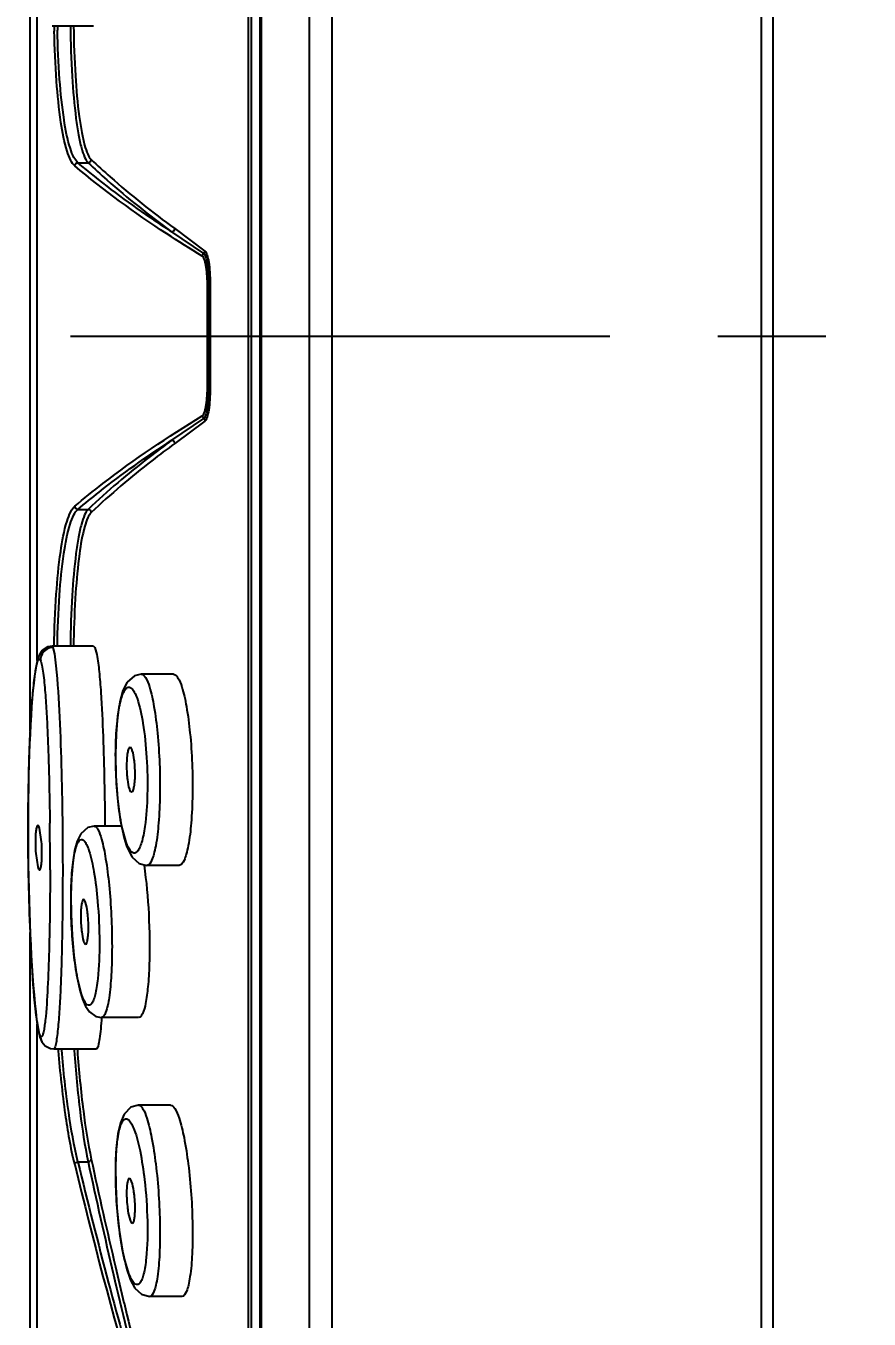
# Model space of a CAD drawing. Header units: millimetres. Extents: x 2652 to 2862, y 294 to 591.
# Drawn here: x 2809.18 to 2819.11, y 490.88 to 506.09 of the extents above; entities that cross this region are included whole.
import ezdxf

# ---------------------------------------------------------------- set-up
doc = ezdxf.new("R2010")
doc.units = ezdxf.units.MM
doc.header["$LTSCALE"] = 0.1
doc.linetypes.add('CENTERX2', pattern=[101.6, 63.5, -12.7, 12.7, -12.7])
for name, color, linetype in [('02___PRT_ALL_AXES', 7, 'Continuous'), ('CENTER', 1, 'CENTERX2'), ('DIM', 3, 'Continuous')]:
    doc.layers.add(name, color=color, linetype=linetype)
doc.styles.get("Standard").update_dxf_attribs({"font": 'arial.ttf'})
doc.dimstyles.new('ISO-25', dxfattribs={"dimtxt": 2.5, "dimasz": 2.5, "dimexe": 1.25, "dimexo": 0.625, "dimtad": 1, "dimlfac": 1.333333, "dimtxsty": 'Standard', "dimcen": 2.5, "dimadec": 0, "dimazin": 0, "dimtfac": 1, "dimtmove": 0, "dimatfit": 3, "dimfxl": 0, "dimarcsym": 0})

# ---------------------------------------------------------------- blocks, each defined once
blk = doc.blocks.new('*D18')
at = {"layer": 'Defpoints', "color": 0}
for p in [(2799.549, 502.44), (2839.677, 502.44), (2769.503, 463.222), (2806.25, 382.359), (2791.52, 358.786)]:
    blk.add_point(p, dxfattribs=at)
at = {"layer": 'DIM', "color": 0, "lineweight": -2}
for p, q in [((2798.924, 502.44), (2761.573, 502.44)), ((2806.581, 382.889), (2819.172, 403.039))]:
    blk.add_line(p, q, dxfattribs=at)
blk.add_arc((2881.285, 502.44), 118.462, 181.20918, 236.79082, dxfattribs=at)
at = {"layer": 'DIM', "color": 0}
for points in [[(2762.433, 499.936), (2763.266, 499.945), (2762.823, 502.44)], [(2816.628, 403.677), (2816.179, 402.975), (2818.51, 401.979)]]:
    blk.add_solid(points, dxfattribs=at)
at = {"layer": 'DIM', "color": 0, "insert": (2779.339, 445.931), "char_height": 2.5, "attachment_point": 5, "rotation": 299}
blk.add_mtext('58°', dxfattribs=at)

msp = doc.modelspace()

# ---------------------------------------------------------------- linework, layer by layer
at = {"color": 7, "linetype": 'Continuous'}
for p, q in [((2817.8406, 539.7529), (2817.8406, 464.9827)), ((2817.9776, 539.7648), (2817.9776, 466.314)), ((2812.7841, 538.6333), (2812.7841, 466.2476)), ((2812.517, 538.4064), (2812.517, 466.4744)), ((2811.9421, 467.9404), (2811.9421, 536.9404)), ((2811.9529, 536.9961), (2811.9529, 467.8847)), ((2811.8406, 468.1654), (2811.8406, 536.7154)), ((2811.8038, 468.23), (2811.8038, 536.6852)), ((2809.2348, 497.7937), (2809.2348, 507.086)), ((2809.3182, 498.6226), (2809.3182, 506.257)), ((2809.7962, 504.4797), (2809.9162, 504.4797)), ((2810.937, 503.7042), (2811.2922, 503.4399)), ((2810.9, 503.6672), (2811.2765, 503.4103)), ((2811.261, 503.3807), (2811.2765, 503.4103)), ((2811.3203, 503.0521), (2811.3367, 503.0526)), ((2811.3203, 501.8287), (2811.3203, 503.0521)), ((2811.3367, 503.0526), (2811.3492, 503.0529)), ((2811.3367, 503.0526), (2811.3367, 501.8283)), ((2811.3533, 503.053), (2811.3533, 501.8278)), ((2811.3203, 501.8287), (2811.3367, 501.8283)), ((2811.3367, 501.8283), (2811.3492, 501.8279)), ((2811.2765, 501.4706), (2810.9, 501.2136)), ((2811.2922, 501.4409), (2810.937, 501.1767)), ((2811.261, 501.5002), (2811.2765, 501.4706)), ((2809.7962, 500.4012), (2809.9162, 500.4012)), ((2809.4917, 498.7919), (2809.4434, 498.7842)), ((2809.4917, 498.7919), (2809.5028, 498.7773)), ((2809.5028, 498.7773), (2809.519, 498.7018)), ((2809.519, 498.7018), (2809.5366, 498.562)), ((2809.9816, 498.7917), (2809.9967, 498.7773)), ((2809.9967, 498.7773), (2810.02, 498.6948)), ((2810.4612, 498.4447), (2810.3747, 498.368)), ((2810.5428, 498.4636), (2810.4612, 498.4447)), ((2810.5428, 498.4636), (2810.543, 498.4636)), ((2809.3684, 496.4907), (2809.3446, 496.6502)), ((2809.9114, 496.6574), (2809.8292, 496.5857)), ((2809.9871, 496.6744), (2809.9114, 496.6574)), ((2810.3636, 496.4886), (2810.3142, 496.6726)), ((2809.2099, 496.5253), (2809.2109, 496.3711)), ((2810.342, 496.5329), (2810.3704, 496.442)), ((2810.3822, 496.4425), (2810.3636, 496.4886)), ((2810.3697, 496.4439), (2810.3842, 496.4065)), ((2810.3842, 496.4065), (2810.4355, 496.3111)), ((2809.3006, 496.3551), (2809.3244, 496.1955)), ((2810.6073, 496.2136), (2810.6069, 496.2136)), ((2809.7157, 495.6342), (2809.7275, 495.3942)), ((2809.2348, 487.3817), (2809.2348, 495.4252)), ((2809.8393, 494.6976), (2809.793, 494.882)), ((2809.8549, 494.6551), (2809.8393, 494.6976)), ((2809.8447, 494.6579), (2809.8503, 494.6416)), ((2810.0737, 494.4244), (2810.0736, 494.4244)), ((2809.3458, 494.226), (2809.3154, 494.3802)), ((2809.3182, 487.7849), (2809.3182, 494.3489)), ((2809.3544, 494.2055), (2809.3458, 494.226)), ((2809.3493, 494.1943), (2809.3729, 494.1383)), ((2809.3729, 494.1383), (2809.3544, 494.2055)), ((2809.3614, 494.1972), (2809.3544, 494.2055)), ((2809.3729, 494.1383), (2809.4116, 494.0914)), ((2809.5684, 494.0319), (2809.5663, 494.0573)), ((2809.6055, 494.0419), (2809.604, 494.0601)), ((2809.7511, 494.0518), (2809.7523, 494.0347)), ((2809.789, 494.0518), (2809.79, 494.0371)), ((2810.4201, 493.3682), (2810.3394, 493.2868)), ((2810.5108, 493.3925), (2810.4201, 493.3682)), ((2810.5108, 493.3925), (2810.511, 493.3925)), ((2809.7962, 492.7269), (2809.9162, 492.7269)), ((2810.3956, 491.4126), (2810.3419, 491.5978)), ((2810.2162, 491.3958), (2810.2325, 491.3268)), ((2810.2388, 491.4894), (2810.2747, 491.3375)), ((2810.3734, 491.4581), (2810.4032, 491.3688)), ((2810.4139, 491.3688), (2810.3956, 491.4126)), ((2810.2747, 491.3375), (2810.339, 491.0693)), ((2810.4025, 491.3706), (2810.4168, 491.3349)), ((2810.4168, 491.3349), (2810.4673, 491.2417)), ((2810.6393, 491.1425), (2810.6389, 491.1425))]:
    msp.add_line(p, q, dxfattribs=at)
for points in [[(2809.4434, 498.7842), (2809.3755, 498.7411), (2809.3391, 498.6856), (2809.3209, 498.634), (2809.3075, 498.5777)], [(2809.3075, 498.5777), (2809.2959, 498.5124), (2809.2854, 498.4386)], [(2809.2854, 498.4386), (2809.2758, 498.3579), (2809.267, 498.2708), (2809.2589, 498.178), (2809.2515, 498.08), (2809.2448, 497.9773), (2809.2386, 497.8702), (2809.2331, 497.7591), (2809.2281, 497.644), (2809.2237, 497.5243), (2809.2198, 497.3994), (2809.2164, 497.2686), (2809.2137, 497.1312), (2809.2116, 496.9864), (2809.2102, 496.8355), (2809.2096, 496.681), (2809.2099, 496.5253)], [(2810.3747, 498.368), (2810.3256, 498.2689), (2810.29, 498.1386), (2810.2628, 497.9675)], [(2810.2628, 497.9675), (2810.2451, 497.7593), (2810.2385, 497.5216), (2810.2441, 497.2642), (2810.2629, 497.0016), (2810.2955, 496.7513), (2810.342, 496.5329)], [(2809.8292, 496.5857), (2809.7866, 496.4984), (2809.7575, 496.3889), (2809.7354, 496.2453)], [(2809.2109, 496.3711), (2809.2126, 496.221), (2809.215, 496.0757), (2809.218, 495.9347), (2809.2216, 495.7976), (2809.2257, 495.6638), (2809.2304, 495.5326), (2809.2357, 495.4038), (2809.2415, 495.2774), (2809.2479, 495.1537), (2809.255, 495.0329), (2809.2626, 494.9154), (2809.2709, 494.8015), (2809.2798, 494.6919), (2809.2894, 494.5876), (2809.2997, 494.4897), (2809.3107, 494.3999)], [(2809.7354, 496.2453), (2809.7204, 496.0673), (2809.7136, 495.8618), (2809.7157, 495.6342)], [(2810.4355, 496.3111), (2810.5162, 496.2372), (2810.6069, 496.2136)], [(2809.7275, 495.3942), (2809.7493, 495.154), (2809.7812, 494.928)], [(2809.7812, 494.928), (2809.8229, 494.7317), (2809.8452, 494.6567)], [(2809.8503, 494.6416), (2809.8852, 494.5592), (2809.9311, 494.4914)], [(2809.9311, 494.4914), (2810.0074, 494.4372), (2810.0736, 494.4244)], [(2809.3107, 494.3999), (2809.3224, 494.3201), (2809.3349, 494.2518), (2809.3493, 494.1943)], [(2809.4116, 494.0914), (2809.475, 494.0587), (2809.5135, 494.0539)], [(2810.3394, 493.2868), (2810.2968, 493.1864), (2810.2678, 493.055), (2810.2482, 492.8828)], [(2810.2482, 492.8828), (2810.239, 492.6743), (2810.2412, 492.4372), (2810.2557, 492.1814)], [(2810.2557, 492.1814), (2810.2827, 491.9213), (2810.3221, 491.6739), (2810.3734, 491.4581)], [(2810.4673, 491.2417), (2810.5438, 491.169), (2810.6389, 491.1425)]]:
    msp.add_lwpolyline(points, dxfattribs=at)
for centre, radius, start, end in [((2822.9925, 506.2898), 13.4766, 180.8572, 181.11168), ((2822.5618, 506.2953), 13.0087, 180.91201, 181.13037), ((2824.2093, 498.5812), 14.4655, 178.9072, 179.16146), ((2811.7335, 497.3835), 1.3642, 180.49229, 184.73285), ((2809.1062, 497.2938), 1.3636, 0.46516, 4.72389), ((2764.2756, 496.1969), 45.1933, 0.29763, 0.65234), ((2811.0799, 496.4916), 1.7845, 181.13668, 184.38814), ((2807.5899, 496.3541), 1.7838, 1.12234, 4.39011), ((2763.9014, 496.1936), 45.5675, 359.95851, 0.29923), ((2811.3855, 495.6182), 1.5551, 181.30875, 185.03941), ((2808.3661, 495.4805), 1.5543, 1.2946, 5.04191), ((2875.3011, 506.7848), 66.836, 192.113883, 193.229371), ((2869.7836, 507.1713), 61.7456, 193.559621, 198.594019), ((2868.5985, 506.8785), 60.4812, 193.531679, 194.925203), ((2875.2912, 506.7587), 66.8639, 192.113962, 193.283186), ((2811.8091, 492.3618), 1.4398, 182.3946, 186.42942), ((2809.0309, 492.1732), 1.439, 2.38974, 6.43885), ((2869.7224, 507.1846), 61.6461, 194.931069, 197.408609), ((2876.1059, 506.9527), 67.7014, 193.344567, 195.604798), ((2876.2087, 507.0026), 67.7693, 193.598171, 195.603684)]:
    msp.add_arc(centre, radius, start, end, dxfattribs=at)
for points, knots in [([(2809.7591, 504.4429), (2809.7393, 504.4597), (2809.7041, 504.5161), (2809.6419, 504.6852), (2809.5843, 504.9994), (2809.5368, 505.472), (2809.5223, 505.8315), (2809.5185, 506.0283)], [0, 0, 0, 0, 0.0480016, 0.1194413, 0.3344477, 0.6354095, 1, 1, 1, 1]), ([(2809.7962, 504.4797), (2809.7765, 504.4961), (2809.7413, 504.5514), (2809.6791, 504.7177), (2809.6214, 505.0267), (2809.5739, 505.4915), (2809.5594, 505.8451), (2809.5556, 506.0387)], [0, 0, 0, 0, 0.04824, 0.1197822, 0.3347781, 0.6355986, 1, 1, 1, 1]), ([(2809.7079, 506.0887), (2809.7107, 505.8896), (2809.7227, 505.5258), (2809.7579, 505.0976), (2809.7996, 504.8182), (2809.8323, 504.665), (2809.8675, 504.5551), (2809.8982, 504.4971), (2809.9162, 504.4797)], [0, 0, 0, 0, 0.3651319, 0.6674889, 0.7873259, 0.8832133, 0.9539437, 1, 1, 1, 1]), ([(2809.7454, 506.084), (2809.7483, 505.8899), (2809.7605, 505.5354), (2809.7958, 505.1181), (2809.8374, 504.8461), (2809.87, 504.697), (2809.905, 504.5898), (2809.9356, 504.5334), (2809.9534, 504.5164)], [0, 0, 0, 0, 0.3651672, 0.6672767, 0.7870039, 0.8828537, 0.9536693, 1, 1, 1, 1]), ([(2809.7591, 504.4429), (2809.7594, 504.4523), (2809.7675, 504.4715), (2809.7868, 504.4795), (2809.7962, 504.4797)], [0, 0, 0, 0, 0.5005499, 1, 1, 1, 1]), ([(2810.9, 503.6672), (2810.7983, 503.7334), (2810.4185, 503.9875), (2810.0523, 504.2627), (2809.7962, 504.4797)], [0, 0, 0, 0, 0.2654802, 1, 1, 1, 1]), ([(2809.9162, 504.4797), (2809.9256, 504.4798), (2809.945, 504.4878), (2809.9532, 504.5071), (2809.9534, 504.5164)], [0, 0, 0, 0, 0.4998263, 1, 1, 1, 1]), ([(2809.9162, 504.4797), (2809.9891, 504.4105), (2810.3032, 504.1234), (2810.6375, 503.8589), (2810.9, 503.6672)], [0, 0, 0, 0, 0.2361509, 1, 1, 1, 1]), ([(2809.9534, 504.5164), (2810.0263, 504.4473), (2810.3403, 504.1602), (2810.6745, 503.8958), (2810.937, 503.7042)], [0, 0, 0, 0, 0.2361508, 1, 1, 1, 1]), ([(2811.261, 503.3807), (2811.1193, 503.4665), (2810.5998, 503.7927), (2810.1008, 504.1535), (2809.7591, 504.4429)], [0, 0, 0, 0, 0.2700363, 1, 1, 1, 1]), ([(2810.9, 503.6672), (2810.9094, 503.6674), (2810.9286, 503.6755), (2810.9367, 503.6948), (2810.937, 503.7042)], [0, 0, 0, 0, 0.4988453, 1, 1, 1, 1]), ([(2811.2765, 503.4103), (2811.2808, 503.4134), (2811.2899, 503.4197), (2811.2904, 503.4325), (2811.2876, 503.4367)], [0, 0, 0, 0, 0.5142147, 1, 1, 1, 1]), ([(2811.2765, 503.4103), (2811.289, 503.4017), (2811.3058, 503.3586), (2811.3228, 503.2829), (2811.3341, 503.1751), (2811.3367, 503.0954), (2811.3367, 503.0526)], [0, 0, 0, 0, 0.1240482, 0.3469419, 0.6505948, 1, 1, 1, 1]), ([(2811.2922, 503.4399), (2811.3052, 503.4299), (2811.3218, 503.3833), (2811.3393, 503.3012), (2811.3506, 503.185), (2811.3533, 503.0991), (2811.3533, 503.053)], [0, 0, 0, 0, 0.1241263, 0.3475631, 0.6512014, 1, 1, 1, 1]), ([(2811.3203, 503.0521), (2811.3203, 503.0917), (2811.3177, 503.1653), (2811.3065, 503.2647), (2811.29, 503.3341), (2811.273, 503.3734), (2811.261, 503.3807)], [0, 0, 0, 0, 0.3503585, 0.6538719, 0.8759436, 1, 1, 1, 1]), ([(2811.261, 501.5002), (2811.273, 501.5075), (2811.29, 501.5468), (2811.3065, 501.6162), (2811.3178, 501.7156), (2811.3203, 501.7892), (2811.3203, 501.8287)], [0, 0, 0, 0, 0.1241715, 0.3464068, 0.6499156, 1, 1, 1, 1]), ([(2811.3367, 501.8283), (2811.3367, 501.7855), (2811.3341, 501.7057), (2811.3228, 501.5979), (2811.3058, 501.5222), (2811.289, 501.4792), (2811.2765, 501.4706)], [0, 0, 0, 0, 0.3494717, 0.6531441, 0.8759896, 1, 1, 1, 1]), ([(2811.3533, 501.8278), (2811.3533, 501.7817), (2811.3506, 501.6958), (2811.3393, 501.5796), (2811.3218, 501.4976), (2811.3052, 501.4509), (2811.2922, 501.4409)], [0, 0, 0, 0, 0.348885, 0.652547, 0.8759209, 1, 1, 1, 1]), ([(2809.7591, 500.4379), (2809.867, 500.5293), (2810.3451, 500.9142), (2810.8573, 501.2554), (2811.261, 501.5002)], [0, 0, 0, 0, 0.2304912, 1, 1, 1, 1]), ([(2811.2765, 501.4706), (2811.2808, 501.4674), (2811.2899, 501.4612), (2811.2904, 501.4483), (2811.2876, 501.4441)], [0, 0, 0, 0, 0.5142155, 1, 1, 1, 1]), ([(2809.7962, 500.4012), (2809.8781, 500.4706), (2810.2324, 500.7593), (2810.6068, 501.023), (2810.9, 501.2136)], [0, 0, 0, 0, 0.2348622, 1, 1, 1, 1]), ([(2810.9, 501.2136), (2810.8092, 501.1473), (2810.4691, 500.8918), (2810.1432, 500.6168), (2809.9162, 500.4012)], [0, 0, 0, 0, 0.2642142, 1, 1, 1, 1]), ([(2810.937, 501.1767), (2810.8462, 501.1104), (2810.5061, 500.8549), (2810.1803, 500.5799), (2809.9534, 500.3644)], [0, 0, 0, 0, 0.2642143, 1, 1, 1, 1]), ([(2810.9, 501.2136), (2810.9094, 501.2134), (2810.9286, 501.2053), (2810.9367, 501.1861), (2810.937, 501.1767)], [0, 0, 0, 0, 0.4988465, 1, 1, 1, 1]), ([(2809.5175, 498.7934), (2809.5205, 498.9971), (2809.534, 499.3698), (2809.5811, 499.86), (2809.6393, 500.1865), (2809.7028, 500.3621), (2809.7387, 500.4207), (2809.7591, 500.4379)], [0, 0, 0, 0, 0.3640461, 0.6654832, 0.8809666, 0.9523512, 1, 1, 1, 1]), ([(2809.5548, 498.7929), (2809.5579, 498.9922), (2809.5716, 499.3568), (2809.6187, 499.8363), (2809.6769, 500.1555), (2809.7401, 500.3272), (2809.776, 500.3844), (2809.7962, 500.4012)], [0, 0, 0, 0, 0.363969, 0.6651835, 0.8805734, 0.952064, 1, 1, 1, 1]), ([(2809.9162, 500.4012), (2809.8982, 500.3837), (2809.8676, 500.3258), (2809.8324, 500.216), (2809.7997, 500.0629), (2809.7579, 499.7837), (2809.7227, 499.3556), (2809.7107, 498.992), (2809.7079, 498.793)], [0, 0, 0, 0, 0.0460355, 0.1167398, 0.2126027, 0.332418, 0.6347787, 1, 1, 1, 1]), ([(2809.9534, 500.3644), (2809.9361, 500.348), (2809.9063, 500.2938), (2809.853, 500.1329), (2809.8038, 499.8347), (2809.7628, 499.3857), (2809.75, 499.0442), (2809.7464, 498.857)], [0, 0, 0, 0, 0.046666, 0.1175055, 0.3323934, 0.6339905, 1, 1, 1, 1]), ([(2809.7591, 500.4379), (2809.7594, 500.4285), (2809.7675, 500.4094), (2809.7868, 500.4013), (2809.7962, 500.4012)], [0, 0, 0, 0, 0.5005482, 1, 1, 1, 1]), ([(2809.9162, 500.4012), (2809.9256, 500.401), (2809.945, 500.393), (2809.9532, 500.3738), (2809.9534, 500.3644)], [0, 0, 0, 0, 0.4998278, 1, 1, 1, 1]), ([(2810.02, 498.6948), (2810.0328, 498.628), (2810.0494, 498.4793), (2810.0746, 498.1576), (2810.0938, 497.7267), (2810.1083, 497.2019), (2810.1135, 496.8504), (2810.1153, 496.6752)], [0, 0, 0, 0, 0.1009311, 0.2213794, 0.4787037, 0.740258, 1, 1, 1, 1]), ([(2809.3154, 494.3802), (2809.288, 494.5719), (2809.2579, 494.9693), (2809.2278, 495.5696), (2809.2128, 496.1762), (2809.2095, 496.7713), (2809.2165, 497.2561), (2809.2288, 497.6313), (2809.2414, 497.8986), (2809.258, 498.1501), (2809.2762, 498.3457), (2809.293, 498.4711), (2809.3037, 498.533), (2809.3117, 498.5718), (2809.3211, 498.6043), (2809.3284, 498.6256), (2809.343, 498.6431), (2809.352, 498.6331), (2809.3544, 498.6288)], [0, 0, 0, 0, 0.1354518, 0.2783646, 0.420456, 0.5597064, 0.6945167, 0.7595219, 0.8222309, 0.8816504, 0.9357877, 0.9595661, 0.9701716, 0.9796001, 0.9874759, 0.9932734, 0.9965611, 1, 1, 1, 1]), ([(2809.3544, 498.6288), (2809.3647, 498.6109), (2809.3751, 498.5581), (2809.3895, 498.4704), (2809.4011, 498.3619), (2809.4151, 498.2024), (2809.4285, 497.9943), (2809.4407, 497.7399), (2809.4501, 497.4825), (2809.4597, 497.1395), (2809.4641, 496.8824), (2809.466, 496.7114)], [0, 0, 0, 0, 0.0321839, 0.0818297, 0.1397787, 0.2018413, 0.3317256, 0.4648733, 0.599056, 0.7332923, 1, 1, 1, 1]), ([(2809.5366, 498.562), (2809.5579, 498.3613), (2809.5827, 497.9447), (2809.6049, 497.3136), (2809.6158, 496.674), (2809.618, 496.1467), (2809.6156, 495.7333), (2809.6116, 495.432), (2809.6053, 495.1391), (2809.5964, 494.8575), (2809.5861, 494.6321), (2809.5754, 494.4619), (2809.5665, 494.3454), (2809.5561, 494.2402), (2809.5449, 494.1534), (2809.5332, 494.0932), (2809.5239, 494.0643), (2809.517, 494.0539), (2809.5136, 494.0539)], [0, 0, 0, 0, 0.1340039, 0.276886, 0.4192044, 0.5586953, 0.6268761, 0.6936752, 0.758711, 0.8213888, 0.8806852, 0.9085099, 0.9346021, 0.9582944, 0.9784756, 0.9932499, 0.9977453, 1, 1, 1, 1]), ([(2810.543, 498.4636), (2810.5636, 498.4636), (2810.6103, 498.4062), (2810.6272, 498.3517), (2810.6393, 498.3129)], [0, 0, 0, 0, 0.3365891, 1, 1, 1, 1]), ([(2810.9205, 498.4636), (2810.9415, 498.4636), (2810.9895, 498.407), (2811.0072, 498.3518), (2811.0197, 498.3129)], [0, 0, 0, 0, 0.3398575, 1, 1, 1, 1]), ([(2810.3142, 496.6726), (2810.2944, 496.7686), (2810.2643, 496.9782), (2810.2412, 497.3034), (2810.2392, 497.5848), (2810.2497, 497.8006), (2810.2628, 497.9435), (2810.2808, 498.0668), (2810.3026, 498.1672), (2810.3287, 498.2418), (2810.355, 498.2916), (2810.395, 498.3165), (2810.4361, 498.2931), (2810.4654, 498.2449), (2810.4831, 498.2037), (2810.4921, 498.1789)], [0, 0, 0, 0, 0.1590799, 0.3428749, 0.5287736, 0.615132, 0.6934476, 0.7614181, 0.8172744, 0.8598641, 0.8892245, 0.9083337, 0.9276287, 0.9573092, 1, 1, 1, 1]), ([(2810.6393, 498.3129), (2810.6629, 498.2374), (2810.6999, 498.057), (2810.7524, 497.6348), (2810.7696, 497.1761), (2810.7509, 496.7321), (2810.7256, 496.4996), (2810.6929, 496.3509), (2810.6682, 496.274), (2810.6346, 496.2136), (2810.6073, 496.2136)], [0, 0, 0, 0, 0.1108118, 0.2572193, 0.596061, 0.7527518, 0.8784997, 0.9259021, 0.9617225, 1, 1, 1, 1]), ([(2811.0197, 498.3129), (2811.0439, 498.2375), (2811.0821, 498.0572), (2811.1362, 497.6351), (2811.1539, 497.1762), (2811.1346, 496.7321), (2811.1086, 496.4994), (2811.0749, 496.3509), (2811.0494, 496.2735), (2811.0144, 496.2136), (2810.9867, 496.2136)], [0, 0, 0, 0, 0.1107964, 0.2570889, 0.5956342, 0.7521946, 0.8778673, 0.9252723, 0.9611887, 1, 1, 1, 1]), ([(2810.4921, 498.1789), (2810.526, 498.0847), (2810.5724, 497.8522), (2810.6114, 497.4739), (2810.6194, 497.0671), (2810.6027, 496.7959), (2810.585, 496.671)], [0, 0, 0, 0, 0.1978001, 0.4647578, 0.7509929, 1, 1, 1, 1]), ([(2810.4109, 497.6011), (2810.403, 497.6011), (2810.3873, 497.5745), (2810.3787, 497.5296), (2810.37, 497.4565), (2810.3691, 497.4019), (2810.3694, 497.3717)], [0, 0, 0, 0, 0.0990794, 0.308754, 0.6209973, 1, 1, 1, 1]), ([(2810.4368, 497.566), (2810.435, 497.5711), (2810.4297, 497.5838), (2810.4203, 497.6011), (2810.4109, 497.6011)], [0, 0, 0, 0, 0.3688505, 1, 1, 1, 1]), ([(2810.4652, 497.4061), (2810.4638, 497.4223), (2810.4581, 497.4761), (2810.4497, 497.5303), (2810.4368, 497.566)], [0, 0, 0, 0, 0.3001069, 1, 1, 1, 1]), ([(2810.374, 497.2709), (2810.3753, 497.2547), (2810.3811, 497.201), (2810.3895, 497.1469), (2810.4023, 497.1113)], [0, 0, 0, 0, 0.3000961, 1, 1, 1, 1]), ([(2810.4282, 497.0761), (2810.4361, 497.0761), (2810.4518, 497.1027), (2810.4604, 497.1474), (2810.4691, 497.2203), (2810.47, 497.2747), (2810.4698, 497.3048)], [0, 0, 0, 0, 0.0990738, 0.3086438, 0.6208392, 1, 1, 1, 1]), ([(2810.4023, 497.1113), (2810.4042, 497.1061), (2810.4094, 497.0935), (2810.4189, 497.0761), (2810.4282, 497.0761)], [0, 0, 0, 0, 0.3688296, 1, 1, 1, 1]), ([(2809.3244, 496.6854), (2809.3174, 496.6854), (2809.3068, 496.656), (2809.3005, 496.6143), (2809.2951, 496.5402), (2809.2951, 496.4863), (2809.2957, 496.4562)], [0, 0, 0, 0, 0.0894669, 0.299554, 0.6158233, 1, 1, 1, 1]), ([(2809.3446, 496.6502), (2809.3421, 496.6592), (2809.3385, 496.6712), (2809.3289, 496.6854), (2809.3244, 496.6854)], [0, 0, 0, 0, 0.6742024, 1, 1, 1, 1]), ([(2809.9872, 496.6744), (2810.0064, 496.6744), (2810.0477, 496.6138), (2810.0627, 496.5622), (2810.0738, 496.5236)], [0, 0, 0, 0, 0.3242875, 1, 1, 1, 1]), ([(2810.585, 496.671), (2810.5801, 496.6363), (2810.5695, 496.5729), (2810.5493, 496.4884), (2810.5262, 496.4238), (2810.502, 496.3802), (2810.471, 496.3543), (2810.4339, 496.3623), (2810.4058, 496.3961), (2810.3903, 496.4249), (2810.3822, 496.4425)], [0, 0, 0, 0, 0.2235446, 0.4090782, 0.5538286, 0.6581338, 0.7289048, 0.7906171, 0.8762892, 1, 1, 1, 1]), ([(2809.793, 494.882), (2809.774, 494.978), (2809.7445, 495.1872), (2809.7192, 495.5116), (2809.7131, 495.7923), (2809.7189, 496.008), (2809.7281, 496.1509), (2809.7421, 496.2745), (2809.7593, 496.375), (2809.7815, 496.4498), (2809.8024, 496.4991), (2809.8385, 496.5258), (2809.8762, 496.501), (2809.9015, 496.4535), (2809.9178, 496.4126), (2809.926, 496.388)], [0, 0, 0, 0, 0.16015, 0.3451644, 0.5323434, 0.6193311, 0.6982151, 0.7666173, 0.8226617, 0.8650496, 0.8935901, 0.9109595, 0.9285736, 0.9574928, 1, 1, 1, 1]), ([(2810.0738, 496.5236), (2810.0955, 496.4479), (2810.1304, 496.2675), (2810.1674, 495.967), (2810.1917, 495.6217), (2810.2007, 495.2684), (2810.1931, 494.9446), (2810.1713, 494.6859), (2810.1399, 494.5217), (2810.1073, 494.4434), (2810.0836, 494.4244), (2810.0737, 494.4244)], [0, 0, 0, 0, 0.1108097, 0.2574547, 0.4253863, 0.5970244, 0.7540592, 0.8799825, 0.9626164, 0.9861421, 1, 1, 1, 1]), ([(2809.3446, 496.1604), (2809.3516, 496.1604), (2809.3622, 496.1897), (2809.3685, 496.2313), (2809.3739, 496.3052), (2809.3739, 496.3591), (2809.3733, 496.3891)], [0, 0, 0, 0, 0.0894189, 0.2994153, 0.6156706, 1, 1, 1, 1]), ([(2809.926, 496.388), (2809.953, 496.3063), (2809.9935, 496.1078), (2810.0178, 495.9077), (2810.0279, 495.7927)], [0, 0, 0, 0, 0.4269089, 1, 1, 1, 1]), ([(2809.3244, 496.1955), (2809.327, 496.1866), (2809.3305, 496.1745), (2809.3401, 496.1604), (2809.3446, 496.1604)], [0, 0, 0, 0, 0.6741505, 1, 1, 1, 1]), ([(2809.4689, 496.1606), (2809.4687, 495.8441), (2809.4642, 495.3811), (2809.443, 494.7905), (2809.4263, 494.5162), (2809.412, 494.3889)], [0, 0, 0, 0, 0.5356134, 0.7831051, 1, 1, 1, 1]), ([(2810.575, 496.2156), (2810.6032, 496.0257), (2810.6371, 495.6339), (2810.6438, 495.1544), (2810.6252, 494.8051), (2810.5972, 494.6085), (2810.573, 494.4916), (2810.5319, 494.4243), (2810.5118, 494.4244)], [0, 0, 0, 0, 0.3163849, 0.6476392, 0.7875767, 0.8962323, 0.9668495, 1, 1, 1, 1]), ([(2809.8638, 495.8119), (2809.8564, 495.8119), (2809.8433, 495.7838), (2809.8366, 495.7405), (2809.8301, 495.6669), (2809.8301, 495.6127), (2809.8308, 495.5827)], [0, 0, 0, 0, 0.0936737, 0.3033867, 0.6179261, 1, 1, 1, 1]), ([(2809.8871, 495.7767), (2809.8841, 495.7858), (2809.8798, 495.7985), (2809.8687, 495.8119), (2809.8638, 495.8119)], [0, 0, 0, 0, 0.6604162, 1, 1, 1, 1]), ([(2810.0279, 495.7927), (2810.0422, 495.6315), (2810.0558, 495.3273), (2810.0463, 495.0225), (2810.0309, 494.8808)], [0, 0, 0, 0, 0.5317552, 1, 1, 1, 1]), ([(2809.9144, 495.6171), (2809.913, 495.6333), (2809.9071, 495.6869), (2809.8989, 495.7408), (2809.8871, 495.7767)], [0, 0, 0, 0, 0.3003011, 1, 1, 1, 1]), ([(2809.8871, 495.2869), (2809.8944, 495.2869), (2809.9075, 495.3149), (2809.9142, 495.358), (2809.9208, 495.4315), (2809.9207, 495.4856), (2809.92, 495.5157)], [0, 0, 0, 0, 0.0936451, 0.3032804, 0.6178021, 1, 1, 1, 1]), ([(2809.8364, 495.4816), (2809.8379, 495.4654), (2809.8437, 495.4118), (2809.8519, 495.3579), (2809.8638, 495.322)], [0, 0, 0, 0, 0.3002909, 1, 1, 1, 1]), ([(2809.8638, 495.322), (2809.8668, 495.313), (2809.8711, 495.3002), (2809.8821, 495.2869), (2809.8871, 495.2869)], [0, 0, 0, 0, 0.660377, 1, 1, 1, 1]), ([(2810.0309, 494.8808), (2810.0271, 494.8459), (2810.0188, 494.7822), (2810.0024, 494.6973), (2809.9828, 494.6325), (2809.9628, 494.5895), (2809.935, 494.5628), (2809.9004, 494.573), (2809.8764, 494.608), (2809.8622, 494.637), (2809.8549, 494.6551)], [0, 0, 0, 0, 0.2287822, 0.4176756, 0.5634239, 0.6658047, 0.7313872, 0.7880484, 0.8732405, 1, 1, 1, 1]), ([(2810.0758, 494.423), (2810.0726, 494.3785), (2810.0657, 494.2952), (2810.0535, 494.1841), (2810.0391, 494.1067), (2810.027, 494.0672), (2810.0164, 494.0541), (2810.0115, 494.0541)], [0, 0, 0, 0, 0.352806, 0.6587626, 0.889109, 0.9614582, 1, 1, 1, 1]), ([(2809.412, 494.3889), (2809.4092, 494.364), (2809.4031, 494.3179), (2809.3948, 494.2645), (2809.3848, 494.2283), (2809.3802, 494.2098), (2809.367, 494.1938), (2809.3614, 494.1972)], [0, 0, 0, 0, 0.3686877, 0.6802174, 0.8055875, 0.9035821, 1, 1, 1, 1]), ([(2809.7591, 492.6946), (2809.7123, 492.8892), (2809.6368, 493.3342), (2809.5889, 493.7823), (2809.5684, 494.0319)], [0, 0, 0, 0, 0.4441911, 1, 1, 1, 1]), ([(2809.7962, 492.7269), (2809.7494, 492.9181), (2809.674, 493.3557), (2809.626, 493.7964), (2809.6055, 494.0419)], [0, 0, 0, 0, 0.4442448, 1, 1, 1, 1]), ([(2809.7523, 494.0347), (2809.77, 493.7909), (2809.8112, 493.3532), (2809.8759, 492.9178), (2809.9162, 492.7269)], [0, 0, 0, 0, 0.5560694, 1, 1, 1, 1]), ([(2809.79, 494.0371), (2809.8077, 493.7988), (2809.8489, 493.371), (2809.9134, 492.9455), (2809.9534, 492.7589)], [0, 0, 0, 0, 0.5559513, 1, 1, 1, 1]), ([(2810.511, 493.3925), (2810.5314, 493.3925), (2810.5769, 493.3341), (2810.5946, 493.2806), (2810.6073, 493.2418)], [0, 0, 0, 0, 0.3328608, 1, 1, 1, 1]), ([(2810.8875, 493.3925), (2810.9083, 493.3925), (2810.9551, 493.3348), (2810.9736, 493.2807), (2810.9867, 493.2418)], [0, 0, 0, 0, 0.3359846, 1, 1, 1, 1]), ([(2810.3419, 491.5978), (2810.3198, 491.6935), (2810.2842, 491.9021), (2810.251, 492.2264), (2810.2394, 492.5074), (2810.2419, 492.7233), (2810.2494, 492.8664), (2810.2624, 492.9901), (2810.2796, 493.0907), (2810.3022, 493.1654), (2810.325, 493.2153), (2810.3634, 493.2407), (2810.4033, 493.2165), (2810.4324, 493.1689), (2810.4507, 493.1277), (2810.46, 493.103)], [0, 0, 0, 0, 0.1597735, 0.3440381, 0.5304306, 0.6170399, 0.6955487, 0.7635837, 0.8193051, 0.861498, 0.8901616, 0.9083686, 0.9272398, 0.957017, 1, 1, 1, 1]), ([(2810.6073, 493.2418), (2810.632, 493.1665), (2810.6726, 492.9866), (2810.7351, 492.5656), (2810.7653, 492.1077), (2810.7608, 491.6631), (2810.7438, 491.4301), (2810.717, 491.2804), (2810.696, 491.2044), (2810.6657, 491.1425), (2810.6393, 491.1425)], [0, 0, 0, 0, 0.1112172, 0.257889, 0.5972235, 0.7542612, 0.8801572, 0.9274445, 0.9629695, 1, 1, 1, 1]), ([(2810.9867, 493.2418), (2811.0121, 493.1666), (2811.0539, 492.9869), (2811.1183, 492.566), (2811.1495, 492.1079), (2811.1448, 491.6633), (2811.1274, 491.4301), (2811.0997, 491.2804), (2811.0781, 491.2039), (2811.0464, 491.1425), (2811.0197, 491.1425)], [0, 0, 0, 0, 0.1112154, 0.2577812, 0.5968466, 0.7537735, 0.8796022, 0.9268846, 0.9624898, 1, 1, 1, 1]), ([(2810.46, 493.103), (2810.4903, 493.0229), (2810.5374, 492.8274), (2810.5672, 492.6296), (2810.5803, 492.5159)], [0, 0, 0, 0, 0.4281296, 1, 1, 1, 1]), ([(2809.9162, 492.7269), (2809.921, 492.7273), (2809.9376, 492.7307), (2809.953, 492.7466), (2809.9534, 492.7589)], [0, 0, 0, 0, 0.2800944, 1, 1, 1, 1]), ([(2809.7591, 492.6946), (2809.7595, 492.707), (2809.7748, 492.7228), (2809.7914, 492.7265), (2809.7962, 492.7269)], [0, 0, 0, 0, 0.7207473, 1, 1, 1, 1]), ([(2810.4023, 492.53), (2810.3948, 492.53), (2810.3805, 492.5028), (2810.3742, 492.4588), (2810.3683, 492.3858), (2810.3693, 492.3316), (2810.3706, 492.3017)], [0, 0, 0, 0, 0.0959587, 0.3050353, 0.6186254, 1, 1, 1, 1]), ([(2810.4282, 492.4948), (2810.4248, 492.504), (2810.4197, 492.5172), (2810.4075, 492.53), (2810.4023, 492.53)], [0, 0, 0, 0, 0.6512524, 1, 1, 1, 1]), ([(2810.4608, 492.3346), (2810.459, 492.3508), (2810.4516, 492.4048), (2810.4417, 492.4591), (2810.4282, 492.4948)], [0, 0, 0, 0, 0.299677, 1, 1, 1, 1]), ([(2810.5803, 492.5159), (2810.599, 492.3538), (2810.6196, 492.047), (2810.6149, 491.739), (2810.6005, 491.5958)], [0, 0, 0, 0, 0.5314709, 1, 1, 1, 1]), ([(2810.3784, 492.2006), (2810.3802, 492.1843), (2810.3875, 492.1303), (2810.3974, 492.076), (2810.4109, 492.0402)], [0, 0, 0, 0, 0.2996721, 1, 1, 1, 1]), ([(2810.4368, 492.005), (2810.4444, 492.005), (2810.4586, 492.0322), (2810.465, 492.0762), (2810.4709, 492.1491), (2810.4699, 492.2032), (2810.4686, 492.2332)], [0, 0, 0, 0, 0.0959397, 0.3049746, 0.6185619, 1, 1, 1, 1]), ([(2810.4109, 492.0402), (2810.4144, 492.0311), (2810.4195, 492.0179), (2810.4316, 492.005), (2810.4368, 492.005)], [0, 0, 0, 0, 0.6512078, 1, 1, 1, 1]), ([(2810.6005, 491.5958), (2810.597, 491.5609), (2810.5891, 491.4973), (2810.5727, 491.4123), (2810.5527, 491.3476), (2810.5313, 491.304), (2810.5016, 491.2779), (2810.4654, 491.2874), (2810.4381, 491.3217), (2810.4222, 491.3509), (2810.4139, 491.3688)], [0, 0, 0, 0, 0.2253838, 0.4115849, 0.5556401, 0.6578409, 0.7255924, 0.785934, 0.8731353, 1, 1, 1, 1])]:
    msp.add_open_spline(points, degree=3, knots=knots, dxfattribs=at)
for points in [[(2809.375, 498.7012), (2809.3623, 498.6795), (2809.3548, 498.6539), (2809.3544, 498.6288)], [(2809.4292, 498.7554), (2809.4072, 498.7424), (2809.388, 498.7232), (2809.375, 498.7012)], [(2809.5028, 498.7773), (2809.4772, 498.7763), (2809.4512, 498.7685), (2809.4292, 498.7554)]]:
    msp.add_open_spline(points, degree=3, dxfattribs=at)
at = {"layer": '02___PRT_ALL_AXES', "color": 7, "linetype": 'Continuous'}
for p, q in [((2809.4917, 506.089), (2809.9816, 506.089)), ((2809.9816, 498.7919), (2809.4917, 498.7919)), ((2810.9206, 498.4636), (2810.543, 498.4636)), ((2810.3119, 496.6744), (2809.9872, 496.6744)), ((2810.9867, 496.2136), (2810.6073, 496.2136)), ((2810.5116, 494.4244), (2810.0737, 494.4244)), ((2809.5136, 494.0539), (2810.0115, 494.0539)), ((2810.8879, 493.3925), (2810.5111, 493.3925)), ((2811.0194, 491.1425), (2810.6393, 491.1425))]:
    msp.add_line(p, q, dxfattribs=at)
at = {"layer": 'CENTER'}
msp.add_line((2799.5492, 502.4404), (2839.677, 502.4404), dxfattribs=at)

# ---------------------------------------------------------------- dimensions: what is measured, and where the dimension line sits
at = {"layer": 'DIM'}
dim = msp.add_angular_dim_2l(base=(2769.503, 463.2219), line1=((2799.5492, 502.4404), (2839.677, 502.4404)), line2=((2791.5198, 358.7859), (2806.2502, 382.3593)), dimstyle='ISO-25', dxfattribs=at)
dim.commit()
dim.dimension.update_dxf_attribs({"geometry": '*D18', "text_midpoint": (2779.3387, 445.9305)})

doc.saveas('drawing.dxf')
